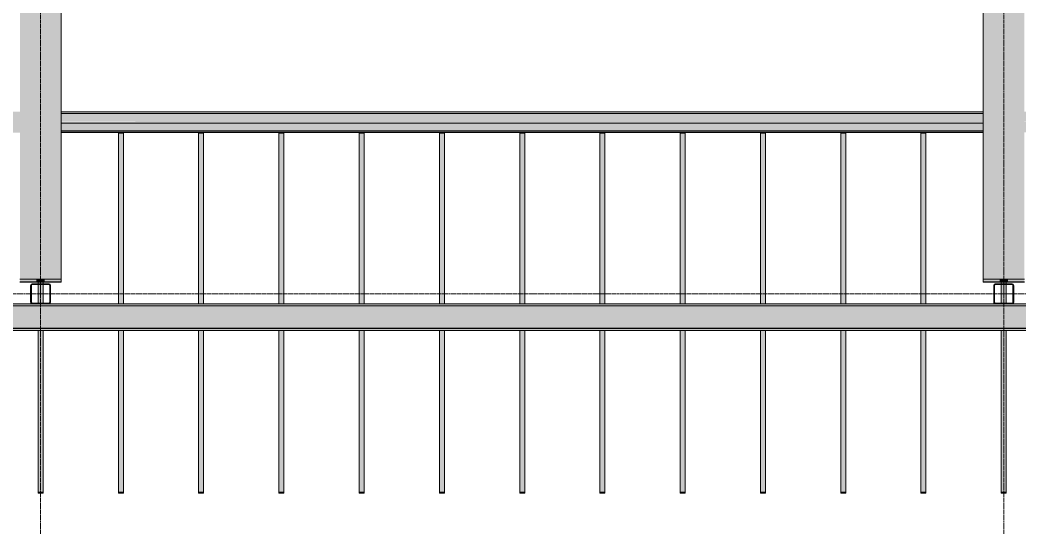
# Model space of a CAD drawing. Header units: inches. Extents: x 20139 to 37433, y -23296 to -20170.
# Drawn here: x 23079.7 to 23380, y -22854.4 to -22702 of the extents above; entities that cross this region are included whole.
import ezdxf

# ---------------------------------------------------------------- set-up
doc = ezdxf.new("R2010")
doc.units = ezdxf.units.IN
doc.header["$MEASUREMENT"] = 0
doc.linetypes.add('Grid Line 1_2_', pattern=[0.875, 0.5, -0.125, 0.125, -0.125])
for name, color, linetype, lineweight in [('S-BEAM', 12, 'Continuous', 9), ('S-COLS', 52, 'Continuous', 9), ('S-GRID', 1, 'Continuous', 9)]:
    doc.layers.add(name, color=color, linetype=linetype, lineweight=lineweight)

# ---------------------------------------------------------------- blocks, each defined once
blk = doc.blocks.new('HSS-Hollow Structural Section-Column - HSS6X6X1_4-556719-Structural Framing')
at = {"layer": 'S-COLS'}
h = blk.add_hatch(dxfattribs=at)
h.set_pattern_fill('FP_2', color=256, style=0, pattern_type=2)
h.set_pattern_definition([(225, (23085.89, -22784.303), (23.758788, -23.758788), []), (225, (23085.89, -22820.303), (23.758788, -23.758788), [])])
h.paths.add_polyline_path([(-2.53, 3), (-2.86, 2.86), (-3, 2.53), (-2.7, 2.7)], flags=0)
h.paths.add_polyline_path([(2.53, 3), (2.7, 2.7), (3, 2.53), (2.86, 2.86)], flags=0)
h.paths.add_polyline_path([(-2.53, 3), (-2.53, 2.77), (2.53, 2.77), (2.53, 3)], flags=0)
h.paths.add_polyline_path([(3, -2.53), (2.7, -2.7), (2.53, -3), (2.86, -2.86)], flags=0)
h.paths.add_polyline_path([(3, 2.53), (2.77, 2.53), (2.77, -2.53), (3, -2.53), (3, -2.04)], flags=0)
h.paths.add_polyline_path([(-3, -2.53), (-2.86, -2.86), (-2.53, -3), (-2.7, -2.7)], flags=0)
h.paths.add_polyline_path([(-3, 2.53), (-3, -2.53), (-2.77, -2.53), (-2.77, 2.53)], flags=0)
h.paths.add_polyline_path([(-2.53, -2.77), (-2.53, -3), (2.53, -3), (2.53, -2.77)], flags=0)
at = {"layer": 'S-COLS', "lineweight": 15}
for p, q in [((-3, -2.53), (-3, 2.53)), ((-2.77, 2.53), (-2.77, -2.53)), ((-2.53, 3), (2.53, 3)), ((2.53, 2.77), (-2.53, 2.77)), ((2.77, -2.53), (2.77, 2.53)), ((3, 2.53), (3, -2.53)), ((-2.53, -2.77), (2.53, -2.77)), ((2.53, -3), (-2.53, -3))]:
    blk.add_line(p, q, dxfattribs=at)
for centre, radius, start, end in [((-2.53, 2.53), 0.466, 90, 180), ((-2.53, 2.53), 0.233, 90, 180), ((2.53, 2.53), 0.466, 360, 90), ((2.53, 2.53), 0.233, 0, 90), ((-2.53, -2.53), 0.466, 180, 270), ((-2.53, -2.53), 0.233, 180, 270), ((2.53, -2.53), 0.466, 270, 360), ((2.53, -2.53), 0.233, 270, 360)]:
    blk.add_arc(centre, radius, start, end, dxfattribs=at)
blk = doc.blocks.new('HSS-Hollow Structural Section-Column - HSS6X6X1_4-V2-Structural Framing')
at = {"layer": 'S-COLS', "lineweight": 15}
for p, q in [((-3, -2.534), (-3, 2.534)), ((-2.767, 2.534), (-2.767, -2.534)), ((-2.534, 3), (2.534, 3)), ((2.534, 2.767), (-2.534, 2.767)), ((2.767, -2.534), (2.767, 2.534)), ((3, 2.534), (3, -2.534)), ((-2.534, -2.767), (2.534, -2.767)), ((2.534, -3), (-2.534, -3))]:
    blk.add_line(p, q, dxfattribs=at)
for centre, radius, start, end in [((-2.534, 2.534), 0.466, 90, 180), ((-2.534, 2.534), 0.233, 90, 180), ((2.534, 2.534), 0.466, 360, 90), ((2.534, 2.534), 0.233, 0, 90), ((-2.534, -2.534), 0.466, 180, 270), ((-2.534, -2.534), 0.233, 180, 270), ((2.534, -2.534), 0.466, 270, 360), ((2.534, -2.534), 0.233, 270, 360)]:
    blk.add_arc(centre, radius, start, end, dxfattribs=at)
blk = doc.blocks.new('W-Wide Flange - W21X166-782530-Structural Framing')
at = {"layer": 'S-BEAM'}
for points in [[(23092.09, -22779.87), (23092.09, -22368.05), (23079.69, -22368.05), (23079.69, -22779.87), (23080.75, -22779.87)], [(23080.75, -22780.75), (23084.63, -22780.75), (23084.63, -22779.92), (23079.69, -22779.92), (23079.69, -22780.75)], [(23084.63, -22780.75), (23085.52, -22780.71), (23085.48, -22779.92), (23084.63, -22779.92), (23084.63, -22780.75)], [(23086.27, -22780.71), (23086.27, -22779.96), (23085.52, -22779.96), (23085.52, -22780.71)], [(23092.09, -22780.75), (23092.09, -22779.92), (23087.16, -22779.92), (23087.16, -22780.75)]]:
    blk.add_hatch(color=256, dxfattribs=at).paths.add_polyline_path(points, flags=0)
h = blk.add_hatch(color=256, dxfattribs=at)
h.paths.add_polyline_path([(23086.53, -22779.92), (23086.27, -22779.96), (23086.3, -22780.72), (23086.53, -22780.74)], flags=0)
h.paths.add_polyline_path([(23086.71, -22779.92), (23086.53, -22779.92), (23086.53, -22780.74), (23086.71, -22780.74)], flags=0)
h.paths.add_polyline_path([(23087.16, -22780.75), (23087.15, -22779.92), (23086.71, -22779.92), (23086.71, -22780.74), (23086.92, -22780.75)], flags=0)
for p, q in [((23092.09, -22779.87), (23092.09, -22368.05)), ((23079.69, -22779.87), (23092.09, -22779.87)), ((23084.63, -22779.92), (23079.69, -22779.92)), ((23079.69, -22780.75), (23084.63, -22780.75)), ((23085.52, -22780.71), (23085.52, -22779.96)), ((23086.27, -22779.96), (23086.27, -22780.71)), ((23092.09, -22779.92), (23087.16, -22779.92)), ((23087.16, -22780.75), (23092.09, -22780.75)), ((23092.09, -22779.87), (23092.09, -22779.92)), ((23092.09, -22780.75), (23092.09, -22779.92)), ((23092.09, -22780.75), (23092.09, -22780.8)), ((23092.09, -22780.8), (23079.69, -22780.8))]:
    blk.add_line(p, q, dxfattribs=at)
for centre, start_param, end_param in [((23084.63, -22779.96), 0, 1.570796), ((23084.63, -22780.71), 4.712389, 6.283185), ((23087.16, -22779.96), 1.570796, 3.141593), ((23087.16, -22780.71), 3.141593, 4.712389)]:
    blk.add_ellipse(centre, major_axis=(0.89, 0), ratio=0.041631, start_param=start_param, end_param=end_param, dxfattribs=at)
blk = doc.blocks.new('W-Wide Flange - W21X166-782504-Structural Framing')
at = {"layer": 'S-BEAM'}
for points in [[(23381.59, -22779.87), (23381.59, -22368.05), (23369.19, -22368.05), (23369.19, -22779.87)], [(23369.19, -22780.75), (23374.13, -22780.75), (23374.13, -22779.92), (23369.19, -22779.92), (23369.19, -22780.75)], [(23374.13, -22780.75), (23375.02, -22780.71), (23374.98, -22779.92), (23374.13, -22779.92), (23374.13, -22780.75)], [(23375.77, -22780.71), (23375.77, -22779.96), (23375.02, -22779.96), (23375.02, -22780.71)], [(23381.59, -22780.75), (23381.59, -22779.92), (23376.66, -22779.92), (23376.66, -22780.75)]]:
    blk.add_hatch(color=256, dxfattribs=at).paths.add_polyline_path(points, flags=0)
h = blk.add_hatch(color=256, dxfattribs=at)
h.paths.add_polyline_path([(23376.03, -22779.92), (23375.77, -22779.96), (23375.8, -22780.72), (23376.03, -22780.74)], flags=0)
h.paths.add_polyline_path([(23376.21, -22779.92), (23376.03, -22779.92), (23376.03, -22780.74), (23376.21, -22780.74)], flags=0)
h.paths.add_polyline_path([(23376.66, -22780.75), (23376.65, -22779.92), (23376.21, -22779.92), (23376.21, -22780.74), (23376.42, -22780.75)], flags=0)
for p, q in [((23369.19, -22779.87), (23369.19, -22368.05)), ((23369.19, -22779.92), (23369.19, -22779.87)), ((23369.19, -22779.87), (23381.59, -22779.87)), ((23374.13, -22779.92), (23369.19, -22779.92)), ((23369.19, -22780.75), (23369.19, -22779.92)), ((23369.19, -22780.8), (23369.19, -22780.75)), ((23369.19, -22780.75), (23374.13, -22780.75)), ((23375.02, -22780.71), (23375.02, -22779.96)), ((23375.77, -22779.96), (23375.77, -22780.71)), ((23381.59, -22779.92), (23376.66, -22779.92)), ((23376.66, -22780.75), (23381.59, -22780.75)), ((23381.59, -22780.8), (23369.19, -22780.8))]:
    blk.add_line(p, q, dxfattribs=at)
for centre, start_param, end_param in [((23374.13, -22779.96), 0, 1.570796), ((23374.13, -22780.71), 4.712389, 6.283185), ((23376.66, -22779.96), 1.570796, 3.141593), ((23376.66, -22780.71), 3.141593, 4.712389)]:
    blk.add_ellipse(centre, major_axis=(0.89, 0), ratio=0.041631, start_param=start_param, end_param=end_param, dxfattribs=at)
blk = doc.blocks.new('Girt_C - 8_D-767115-Structural Framing')
at = {"layer": 'S-BEAM'}
for points in [[(24526.39, -22787.88), (24526.39, -22787.3), (22076.14, -22787.3), (22076.14, -22787.88), (24497.74, -22787.88)], [(22076.14, -22794.66), (24526.39, -22794.66), (24526.39, -22787.95), (22076.14, -22787.95), (22076.14, -22791.95)], [(24526.39, -22795.3), (24526.39, -22794.73), (22076.14, -22794.73), (22076.14, -22795.3), (24497.74, -22795.3)]]:
    blk.add_hatch(color=256, dxfattribs=at).paths.add_polyline_path(points, flags=0)
for p, q in [((22076.14, -22787.88), (24526.39, -22787.88)), ((22076.14, -22787.95), (24526.39, -22787.95)), ((23083.36, -22787.3), (22798.92, -22787.3)), ((23372.86, -22787.3), (23088.42, -22787.3)), ((23662.36, -22787.3), (23377.92, -22787.3)), ((22076.14, -22794.66), (24526.39, -22794.66)), ((22076.14, -22794.73), (24526.39, -22794.73)), ((22076.14, -22795.3), (24526.39, -22795.3))]:
    blk.add_line(p, q, dxfattribs=at)
blk = doc.blocks.new('Dimension Lumber - 2x8-V37-Structural Framing')
at = {"layer": 'S-BEAM'}
h = blk.add_hatch(color=256, dxfattribs=at)
h.paths.add_polyline_path([(23086.64, -22843.93), (23086.64, -22795.3), (23085.14, -22795.3), (23085.14, -22843.93)], flags=0)
h.paths.add_polyline_path([(23086.64, -22787.07), (23086.64, -22781.54), (23085.14, -22781.54), (23085.14, -22787.07)], flags=0)
h.paths.add_polyline_path([(23086.64, -22781.3), (23086.64, -22780.8), (23085.14, -22780.8), (23085.14, -22781.3), (23086.53, -22781.3)], flags=0)
blk.add_hatch(color=256, dxfattribs=at).paths.add_polyline_path([(23086.64, -22844.23), (23086.64, -22843.93), (23085.14, -22843.93), (23085.14, -22844.23)], flags=0)
for p, q in [((23085.14, -22781.3), (23085.14, -22780.8)), ((23085.14, -22787.07), (23085.14, -22781.54)), ((23086.64, -22781.3), (23086.64, -22780.8)), ((23086.64, -22787.07), (23086.64, -22781.54)), ((23085.14, -22843.93), (23085.14, -22795.3)), ((23086.64, -22843.93), (23086.64, -22795.3)), ((23085.14, -22844.23), (23085.14, -22843.93)), ((23085.14, -22843.93), (23086.64, -22843.93)), ((23086.64, -22844.23), (23085.14, -22844.23)), ((23086.64, -22843.93), (23086.64, -22844.23))]:
    blk.add_line(p, q, dxfattribs=at)
blk = doc.blocks.new('Dimension Lumber - 2x8-835966-Structural Framing')
at = {"layer": 'S-BEAM'}
h = blk.add_hatch(color=256, dxfattribs=at)
h.paths.add_polyline_path([(22821.27, -22843.93), (22821.27, -22795.3), (22819.77, -22795.3), (22819.77, -22843.93)], flags=0)
h.paths.add_polyline_path([(22819.77, -22787.3), (22821.27, -22787.3), (22821.27, -22736.04), (22819.77, -22736.04), (22819.77, -22762.9)], flags=0)
blk.add_hatch(color=256, dxfattribs=at).paths.add_polyline_path([(22821.27, -22844.23), (22821.27, -22843.93), (22819.77, -22843.93), (22819.77, -22844.23)], flags=0)
for p, q in [((22821.27, -22736.04), (22819.77, -22736.04)), ((22819.77, -22787.3), (22819.77, -22736.04)), ((22821.27, -22787.3), (22821.27, -22736.04)), ((22819.77, -22843.93), (22819.77, -22795.3)), ((22821.27, -22843.93), (22821.27, -22795.3)), ((22819.77, -22844.23), (22819.77, -22843.93)), ((22819.77, -22843.93), (22821.27, -22843.93)), ((22821.27, -22844.23), (22819.77, -22844.23)), ((22821.27, -22843.93), (22821.27, -22844.23))]:
    blk.add_line(p, q, dxfattribs=at)
blk = doc.blocks.new('Girt_Z - 8_D-834908-Structural Framing')
at = {"layer": 'S-BEAM'}
h = blk.add_hatch(color=256, dxfattribs=at)
h.paths.add_polyline_path([(23948.19, -22730.04), (23948.19, -22729.58), (23671.09, -22729.58), (23671.09, -22730.04), (23944.77, -22730.04)], flags=0)
h.paths.add_polyline_path([(23658.69, -22730.04), (23658.69, -22729.58), (23381.59, -22729.58), (23381.59, -22730.04), (23599.16, -22730.04)], flags=0)
h.paths.add_polyline_path([(23369.19, -22730.04), (23369.19, -22729.58), (23092.09, -22729.58), (23092.09, -22730.04), (23322.68, -22730.04)], flags=0)
h.paths.add_polyline_path([(23079.69, -22730.04), (23079.69, -22729.58), (22793.52, -22729.58), (22793.52, -22730.04), (23046.19, -22730.04)], flags=0)
h = blk.add_hatch(color=256, dxfattribs=at)
h.paths.add_polyline_path([(23948.19, -22732.4), (23948.19, -22730.04), (23671.09, -22730.04), (23671.09, -22732.4), (23944.77, -22732.4)], flags=0)
h.paths.add_polyline_path([(23658.69, -22732.4), (23658.69, -22730.04), (23381.59, -22730.04), (23381.59, -22732.4), (23599.16, -22732.4)], flags=0)
h.paths.add_polyline_path([(23369.19, -22732.4), (23369.19, -22730.04), (23092.09, -22730.04), (23092.09, -22732.4), (23322.68, -22732.4)], flags=0)
h.paths.add_polyline_path([(23079.69, -22732.4), (23079.69, -22730.04), (22793.52, -22730.04), (22793.52, -22732.4), (23046.19, -22732.4)], flags=0)
h = blk.add_hatch(color=256, dxfattribs=at)
h.paths.add_polyline_path([(23944.77, -22732.6), (23948.19, -22732.5), (23948.19, -22732.4), (23671.09, -22732.5), (23671.09, -22732.6), (23875.65, -22732.6)], flags=0)
h.paths.add_polyline_path([(23658.69, -22732.6), (23658.69, -22732.4), (23381.59, -22732.5), (23381.59, -22732.6), (23599.16, -22732.6)], flags=0)
h.paths.add_polyline_path([(23369.19, -22732.6), (23369.19, -22732.4), (23092.09, -22732.5), (23092.09, -22732.6), (23322.68, -22732.6)], flags=0)
h.paths.add_polyline_path([(23079.69, -22732.6), (23079.69, -22732.4), (22793.52, -22732.5), (22793.52, -22732.6), (23046.19, -22732.6)], flags=0)
h = blk.add_hatch(color=256, dxfattribs=at)
h.paths.add_polyline_path([(23948.19, -22732.91), (23948.19, -22732.6), (23671.09, -22732.6), (23671.09, -22732.91), (23944.77, -22732.91)], flags=0)
h.paths.add_polyline_path([(23658.69, -22732.91), (23658.69, -22732.6), (23381.59, -22732.6), (23381.59, -22732.91), (23599.16, -22732.91)], flags=0)
h.paths.add_polyline_path([(23369.19, -22732.91), (23369.19, -22732.6), (23092.09, -22732.6), (23092.09, -22732.91), (23322.68, -22732.91)], flags=0)
h.paths.add_polyline_path([(23079.69, -22732.91), (23079.69, -22732.6), (22793.52, -22732.62), (22793.52, -22732.91), (22795.64, -22732.91), (22795.64, -22732.62), (22797.14, -22732.62), (22797.14, -22732.91), (23046.19, -22732.91)], flags=0)
h = blk.add_hatch(color=256, dxfattribs=at)
h.paths.add_polyline_path([(23948.19, -22735.31), (23948.19, -22732.99), (23671.09, -22732.99), (23671.09, -22735.31), (23944.77, -22735.31)], flags=0)
h.paths.add_polyline_path([(23658.69, -22735.31), (23658.69, -22732.99), (23381.59, -22732.99), (23381.59, -22735.31), (23599.16, -22735.31)], flags=0)
h.paths.add_polyline_path([(23369.19, -22735.31), (23369.19, -22732.99), (23092.09, -22732.99), (23092.09, -22735.31), (23322.68, -22735.31)], flags=0)
h.paths.add_polyline_path([(23079.69, -22735.31), (23079.69, -22732.99), (22797.14, -22732.99), (22797.14, -22735.31), (23046.19, -22735.31)], flags=0)
h.paths.add_polyline_path([(22795.64, -22735.31), (22795.64, -22732.99), (22793.52, -22732.99), (22793.52, -22735.31)], flags=0)
h = blk.add_hatch(color=256, dxfattribs=at)
h.paths.add_polyline_path([(23948.19, -22735.74), (23948.19, -22735.31), (23671.09, -22735.31), (23671.09, -22735.74), (23944.77, -22735.74)], flags=0)
h.paths.add_polyline_path([(23658.69, -22735.74), (23658.69, -22735.31), (23381.59, -22735.31), (23381.59, -22735.74), (23599.16, -22735.74)], flags=0)
h.paths.add_polyline_path([(23369.19, -22735.74), (23369.19, -22735.31), (23092.09, -22735.31), (23092.09, -22735.74), (23322.68, -22735.74)], flags=0)
h.paths.add_polyline_path([(23079.69, -22735.74), (23079.69, -22735.31), (22797.14, -22735.31), (22797.14, -22735.74), (23046.19, -22735.74)], flags=0)
h.paths.add_polyline_path([(22795.64, -22735.74), (22795.64, -22735.31), (22793.52, -22735.31), (22793.52, -22735.74)], flags=0)
h = blk.add_hatch(color=256, dxfattribs=at)
h.paths.add_polyline_path([(23658.69, -22732.99), (23658.69, -22732.91), (23599.16, -22732.99)], flags=0)
h.paths.add_polyline_path([(23369.19, -22732.99), (23369.19, -22732.91), (23322.68, -22732.99)], flags=0)
h.paths.add_polyline_path([(23079.69, -22732.99), (23079.69, -22732.91), (23046.19, -22732.99)], flags=0)
h = blk.add_hatch(color=256, dxfattribs=at)
h.paths.add_polyline_path([(23948.19, -22735.82), (23948.19, -22735.74), (23944.77, -22735.82)], flags=0)
h.paths.add_polyline_path([(23658.69, -22735.82), (23658.69, -22735.74), (23599.16, -22735.82)], flags=0)
h.paths.add_polyline_path([(23369.19, -22735.82), (23369.19, -22735.74), (23322.68, -22735.82)], flags=0)
h.paths.add_polyline_path([(23079.69, -22735.82), (23079.69, -22735.74), (23046.19, -22735.82)], flags=0)
h.paths.add_polyline_path([(22795.64, -22735.82), (22795.64, -22735.74), (22793.52, -22735.82)], flags=0)
for p, q in [((23369.19, -22729.58), (23092.09, -22729.58)), ((23369.19, -22730.04), (23092.09, -22730.04)), ((23369.19, -22732.99), (23092.09, -22732.99)), ((23369.19, -22735.31), (23092.09, -22735.31)), ((23369.19, -22735.74), (23092.09, -22735.74)), ((23369.19, -22735.82), (23092.09, -22735.82))]:
    blk.add_line(p, q, dxfattribs=at)

msp = doc.modelspace()

# ---------------------------------------------------------------- linework, layer by layer
at = {"layer": 'S-BEAM'}
for p, q in [((23110.01523, -22736.0445), (23110.01523, -22735.82283)), ((23134.14023, -22736.0445), (23134.14023, -22735.82283)), ((23158.26523, -22736.0445), (23158.26523, -22735.82283)), ((23182.39023, -22736.0445), (23182.39023, -22735.82283)), ((23206.51523, -22736.0445), (23206.51523, -22735.82283)), ((23230.64023, -22736.0445), (23230.64023, -22735.82283)), ((23254.76523, -22736.0445), (23254.76523, -22735.82283)), ((23278.89023, -22736.0445), (23278.89023, -22735.82283)), ((23303.01523, -22736.0445), (23303.01523, -22735.82283)), ((23327.14023, -22736.0445), (23327.14023, -22735.82283)), ((23351.26523, -22736.0445), (23351.26523, -22735.82283)), ((23085.89023, -22781.30281), (23085.89023, -22780.80324)), ((23085.89023, -22784.30281), (23085.89023, -22781.53581)), ((23375.39023, -22781.30281), (23375.39023, -22780.80324)), ((23375.39023, -22784.30281), (23375.39023, -22781.53581))]:
    msp.add_line(p, q, dxfattribs=at)
at = {"layer": 'S-GRID', "linetype": 'Grid Line 1_2_'}
for p, q in [((23085.89023, -23275.7461), (23085.89023, -20486.01334)), ((23375.39023, -23275.7461), (23375.39023, -20486.01334)), ((26605.69865, -22784.30281), (21698.58403, -22784.30281))]:
    msp.add_line(p, q, dxfattribs=at)

# ---------------------------------------------------------------- block references
at = {"layer": 'S-BEAM'}
for name, p in [('W-Wide Flange - W21X166-782530-Structural Framing', (0, 0)), ('W-Wide Flange - W21X166-782504-Structural Framing', (0, 0)), ('Girt_Z - 8_D-834908-Structural Framing', (0, 0)), ('Dimension Lumber - 2x8-835966-Structural Framing', (289.5, 0)), ('Dimension Lumber - 2x8-835966-Structural Framing', (313.625, 0)), ('Dimension Lumber - 2x8-835966-Structural Framing', (337.75, 0)), ('Dimension Lumber - 2x8-835966-Structural Framing', (361.875, 0)), ('Dimension Lumber - 2x8-835966-Structural Framing', (386, 0)), ('Dimension Lumber - 2x8-835966-Structural Framing', (410.125, 0)), ('Dimension Lumber - 2x8-835966-Structural Framing', (434.25, 0)), ('Dimension Lumber - 2x8-835966-Structural Framing', (458.375, 0)), ('Dimension Lumber - 2x8-835966-Structural Framing', (482.5, 0)), ('Dimension Lumber - 2x8-835966-Structural Framing', (506.625, 0)), ('Dimension Lumber - 2x8-835966-Structural Framing', (530.75, 0)), ('Dimension Lumber - 2x8-V37-Structural Framing', (0, 0)), ('Dimension Lumber - 2x8-V37-Structural Framing', (289.5, 0)), ('Girt_C - 8_D-767115-Structural Framing', (0, 0))]:
    msp.add_blockref(name, p, dxfattribs=at)
at = {"layer": 'S-COLS', "rotation": 180}
for name, p in [('HSS-Hollow Structural Section-Column - HSS6X6X1_4-556719-Structural Framing', (23085.89023, -22784.30281)), ('HSS-Hollow Structural Section-Column - HSS6X6X1_4-V2-Structural Framing', (23375.39023, -22784.30281))]:
    msp.add_blockref(name, p, dxfattribs=at)

doc.saveas('drawing.dxf')
